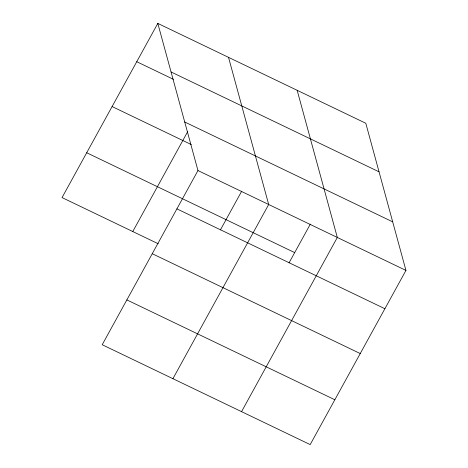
<?xml version="1.0" encoding="UTF-8"?>
<svg xmlns="http://www.w3.org/2000/svg" width="468" height="468" viewBox="0 0 468 468"><rect width="100%" height="100%" fill="white"/><g stroke="black" fill="none" stroke-linecap="round" stroke-linejoin="round"><path stroke-width="0.7" d="M157.81 23.4L197.964 170.551L102.205 344.735L310.19 444.6L405.949 270.416L365.795 123.265L157.81 23.4L62.051 197.584L158.254 243.781M132.766 231.537L187.744 131.537M220.416 229.905L241.704 191.178M172.92 378.688L268.679 204.504L228.524 57.353M289.048 262.858L310.342 224.131M241.558 411.647L337.317 237.457L297.157 90.306M171.06 71.961L379.045 171.826M136.744 61.712L173.412 79.314M184.714 121.99L392.699 221.855M112.098 106.552L191.307 144.583M197.964 170.551L405.949 270.416M86.697 152.749L294.682 252.609M176.904 208.863L384.889 308.728M152.252 253.703L360.237 353.562M126.857 299.9L334.842 399.76"/></g></svg>
